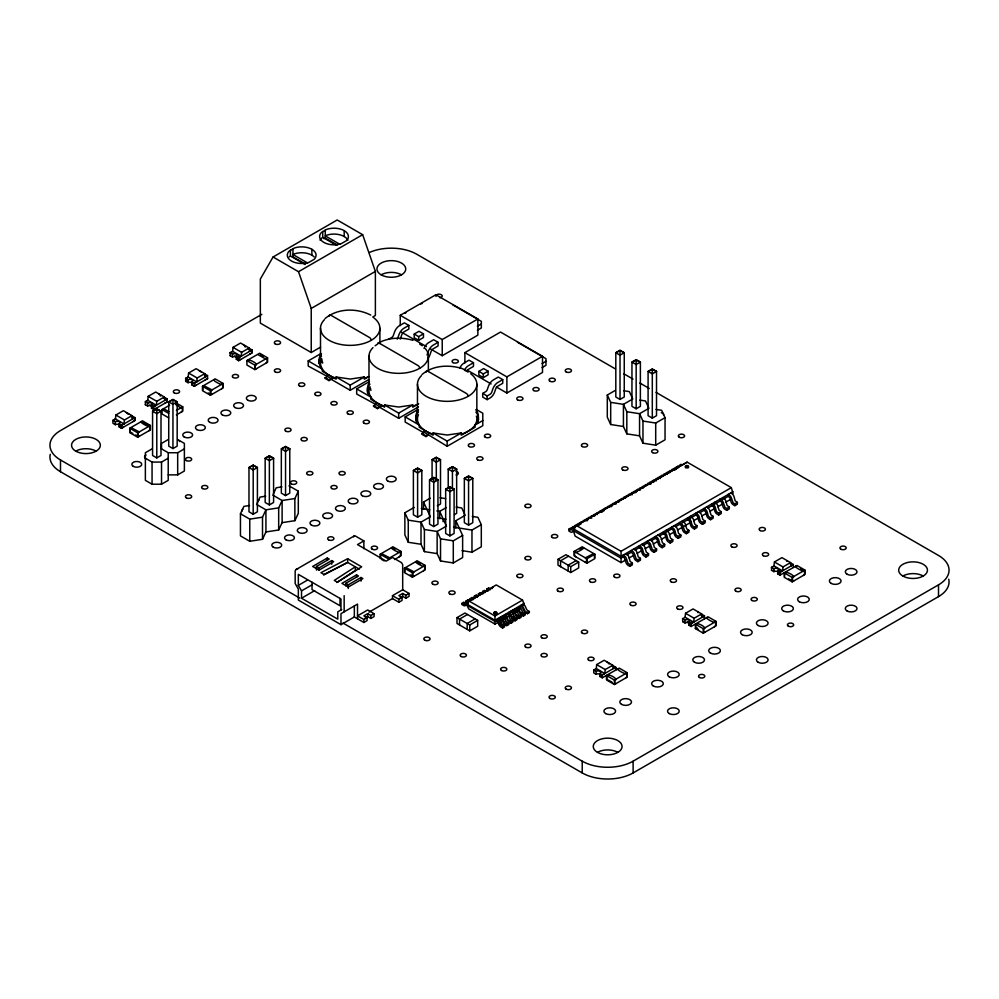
<?xml version="1.0" encoding="UTF-8"?>
<svg xmlns="http://www.w3.org/2000/svg" width="999" height="999" viewBox="0 0 999 999"><rect width="100%" height="100%" fill="white"/><g stroke="black" fill="none" stroke-linecap="round" stroke-linejoin="round"><path stroke-width="1.5" d="M156.793 408.766L156.793 457.904L161.001 455.469L161.001 411.201L156.793 408.766L152.572 411.201L152.572 455.469L156.793 457.904M172.952 399.438L172.952 448.576L177.173 446.141L177.173 401.873L172.952 399.438L168.731 401.873L168.731 446.141L172.952 448.576M119.58 425.025A2.697 1.561 0 0 0 115.335 424.7L112.949 423.326L112.949 420.379L115.422 418.956L115.872 415.022L123.389 410.676L131.98 415.634L132.293 418.981L134.778 417.557L134.778 420.492L132.617 421.74M131.98 415.634L124.45 419.98L124.013 423.913L115.422 418.956M147.752 400.287L148.189 396.366L155.719 392.02L164.311 396.978L164.748 400.399L167.095 398.888L167.22 401.91L153.858 409.615L151.473 408.241L151.473 405.307A2.697 1.561 0 0 0 151.473 403.097A2.697 1.561 0 0 0 147.652 403.097L145.267 401.723L147.752 400.287L156.344 405.257L156.781 401.323L164.311 396.978M185.677 378.396L188.149 376.973L188.586 373.039L196.116 368.693L204.708 373.651L205.02 376.998L207.492 375.574L207.617 378.584L194.268 386.288L191.87 384.915L191.87 381.98A2.697 1.561 0 0 0 191.87 379.77A2.697 1.561 0 0 0 188.062 379.77L185.677 378.396L185.677 381.331L188.062 382.717A2.697 1.561 0 0 1 192.308 383.042M204.708 373.651L197.178 377.997L196.741 381.93L188.149 376.973M230.245 355.756L230.12 352.734L232.592 351.311L233.029 347.377L240.559 343.032L249.151 347.989L249.463 351.336L251.935 349.912L251.935 352.847L249.787 354.096M249.151 347.989L241.621 352.335L241.184 356.268L232.592 351.311M615.684 667.207L602.322 674.924L602.322 677.859L599.937 676.485A2.697 1.561 0 0 0 599.937 674.288A2.697 1.561 0 0 0 596.116 674.288L593.731 672.901L593.731 669.967L596.328 668.606L596.64 664.61L604.17 660.264L612.762 665.222L613.074 668.568L615.546 667.132L615.684 670.154L615.684 667.207L613.286 665.834A2.697 1.561 0 0 1 612.087 666.233M612.762 665.222L605.232 669.567L604.795 673.501L596.203 668.531M701.648 613.91L693.056 608.94L685.526 613.299L685.089 617.22L693.681 622.177L694.118 618.256L701.648 613.91L701.96 617.257L704.432 615.821L704.432 618.756M790.534 562.587L781.942 557.629L774.412 561.975L773.975 565.909L782.567 570.866L783.004 566.933L790.534 562.587L790.846 565.933L793.318 564.51L793.318 567.444M318.756 363.112L319.83 358.416L321.478 356.131M368.306 384.203L367.245 388.898L368.306 393.606L370.779 397.04L370.779 399.238L384.59 407.217L384.59 404.995L398.676 407.03L412.774 404.995L412.774 407.217L418.519 403.896M415.721 419.093L416.795 414.398L418.431 412.112M477.797 422.627L478.596 419.093L477.522 414.398L475.886 412.112M579.345 525.212L580.332 522.577A3.447 1.986 60 0 1 582.292 522.102L582.504 522.202M587.424 520.554L588.411 517.907A3.447 1.986 60 0 1 590.372 517.432L591.695 518.181M603.596 511.226L604.57 508.578A3.447 1.986 60 0 1 606.53 508.104L606.743 508.216M611.675 506.555L612.662 503.908A3.447 1.986 60 0 1 614.61 503.434L615.933 504.195M635.913 492.557L636.9 489.922A3.447 1.986 60 0 1 638.848 489.448L640.172 490.197M660.152 478.558L661.138 475.924A3.447 1.986 60 0 1 663.099 475.449L663.299 475.561M676.311 469.23L677.297 466.595A3.447 1.986 60 0 1 679.258 466.121L679.457 466.221M427.035 354.995L428.446 350.986A8.079 4.67 -60 0 1 432.779 345.404L438.099 342.307L438.099 345.979L433.304 348.751A3.571 2.06 -60 0 0 431.044 351.673L429.97 354.77A7.218 4.171 -60 0 1 428.084 358.229M733.029 493.518L731.318 487.637L687.162 462.15L574.2 526.76L573.339 530.619L575.149 536.126L621.053 562.624L626.423 559.527M574.725 525.949L574.8 525.774A3.447 1.986 60 0 1 576.76 525.299L578.071 526.048M590.884 516.62L590.958 516.433A3.447 1.986 60 0 1 592.919 515.971M596.415 513.424L596.49 513.249A3.447 1.986 60 0 1 598.451 512.774L598.663 512.874M598.963 511.95L599.038 511.775A3.447 1.986 60 0 1 600.998 511.301L602.322 512.05M607.042 507.292L607.117 507.105A3.447 1.986 60 0 1 609.078 506.63L609.29 506.743M615.122 502.622L615.197 502.447A3.447 1.986 60 0 1 617.157 501.973L617.37 502.072M620.654 499.425L620.741 499.25A3.447 1.986 60 0 1 622.689 498.776L622.901 498.888M623.201 497.952L623.276 497.777A3.447 1.986 60 0 1 625.237 497.302L625.449 497.415M628.733 494.755L628.821 494.58A3.447 1.986 60 0 1 630.769 494.105L632.092 494.855M631.281 493.294L631.356 493.119A3.447 1.986 60 0 1 633.316 492.644L633.528 492.744M639.36 488.623L639.447 488.449A3.447 1.986 60 0 1 641.395 487.974L641.608 488.086M644.892 485.427L644.979 485.252A3.447 1.986 60 0 1 646.927 484.777L647.14 484.89M647.439 483.966L647.527 483.778A3.447 1.986 60 0 1 649.475 483.304L650.799 484.065M652.984 480.769L653.059 480.581A3.447 1.986 60 0 1 655.019 480.119L656.331 480.869M655.519 479.295L655.606 479.12A3.447 1.986 60 0 1 657.554 478.646L657.767 478.758M663.598 474.625L663.686 474.45A3.447 1.986 60 0 1 665.634 473.976L665.846 474.088M669.143 471.441L669.218 471.253A3.447 1.986 60 0 1 671.178 470.779L671.378 470.891M671.678 469.967L671.765 469.792A3.447 1.986 60 0 1 673.713 469.318L675.037 470.067M679.77 465.297L679.844 465.122A3.447 1.986 60 0 1 681.805 464.647L682.005 464.76M256.618 504.433L265.934 509.827L265.934 531.955L262.512 539.31L249.762 541.271L240.447 535.889L240.447 513.748L243.868 506.393L249.538 505.519M257.193 503.209L260.052 497.077L265.722 496.203M262.512 539.31L262.512 517.182L265.934 509.827L278.684 507.867L282.118 500.511L294.867 498.551L298.301 491.196L288.986 485.801M273.376 493.893L276.236 487.762L281.905 486.888M265.934 531.955L278.684 529.994L282.118 522.639L282.118 500.511L272.802 495.117M282.118 522.639L294.867 520.679L298.301 513.324L298.301 491.196M466.983 604.145L468.706 600.836L496.253 584.927L522.527 600.099L524.25 604.507L494.98 621.403L466.983 605.244L466.983 604.145L494.98 620.304L524.25 603.408M372.702 317.033L375.374 315.497L375.374 271.416L362.649 234.678L337.2 219.98L273.064 257.005L260.339 279.046L260.339 323.127L311.238 352.522L320.592 347.115M321.478 353.921C317.607 358.179 318.344 365.085 322.29 369.043L322.29 371.253L336.101 379.22L336.101 376.998L350.199 379.046L364.285 376.998L364.285 379.22L368.893 376.573A29.695 17.145 0 0 1 365.047 377.959M369.955 384.116L368.306 386.413L367.245 391.108L367.769 393.456M418.431 409.902C414.573 414.16 415.297 421.066 419.255 425.025L419.255 427.235L433.067 435.202L433.067 432.979L447.165 435.027L461.251 432.979L461.251 435.202L475.062 427.235L475.062 425.025C479.021 421.066 479.745 414.16 475.886 409.902M473.151 599.45L474.125 598.326M475.062 598.351L476.036 597.227L474.3 596.241L474.3 597.34M477.285 597.065L478.346 595.841A3.034 1.748 60 0 1 479.021 595.579M487.462 591.183L488.436 590.059M469.992 600.711L470.079 600.624A3.034 1.748 60 0 1 471.066 600.387M471.89 599.612L471.99 599.512A3.034 1.748 60 0 1 472.977 599.288M480.169 594.83L480.257 594.742A3.034 1.748 60 0 1 481.081 594.48M482.392 593.543L482.492 593.456A3.034 1.748 60 0 1 483.004 593.206M484.303 592.444L484.39 592.357A3.034 1.748 60 0 1 485.064 592.095M490.671 588.773L490.759 588.686A3.034 1.748 60 0 1 492.082 588.548M492.569 587.674L492.669 587.574A3.034 1.748 60 0 1 493.044 587.375M289.223 256.893L290.409 256.006L290.409 250.125M322.727 231.468L322.727 237.35L321.541 238.237A14.398 8.317 0 0 0 320.105 240.235M325.05 318.544C337.55 308.117 356.568 307.842 370.729 315.072M422.015 374.525C432.692 365.309 448.389 364.523 461.438 368.331M354.22 535.951L295.904 569.642L295.167 570.891L295.167 583.528L298.339 589.048L298.339 600.062L340.971 624.675L354.333 616.957L363.873 622.477L367.058 620.629L367.058 617.694L363.873 615.859L367.694 613.661L370.879 615.496L374.063 613.661L374.063 616.595L370.879 618.431L367.694 616.595L365.147 618.069M336.763 582.492L355.294 570.491L355.294 566.82L334.29 580.407L337.475 582.242L361.65 566.82L347.652 558.741L320.929 572.702L324.113 574.537L347.652 562.412L359.315 569.143M273.064 257.005L298.514 271.703L362.649 234.678M261.838 314.335L60.489 430.581A35.989 20.779 0 0 0 60.489 459.965L60.489 471.715L582.217 772.926A35.989 20.779 0 0 0 633.116 772.926L938.511 596.615A35.989 20.779 0 0 0 948.738 579.208M113.074 420.454L115.559 419.031M147.877 400.362L145.404 401.798L145.404 404.732M188.274 377.035L185.802 378.471L185.802 381.406M230.245 352.809L232.717 351.386M311.238 352.522L311.238 308.441L375.374 271.416M123.888 423.838L121.416 425.274L121.416 428.209L123.564 426.96M156.206 405.182L153.734 406.605L153.858 409.615M196.616 381.855L194.131 383.279L194.268 386.288M241.059 356.193L238.574 357.63L238.574 360.564L240.722 359.315M119.156 423.963L121.541 425.337L134.902 417.632L134.902 420.567L121.541 428.284L119.156 426.898L119.156 423.963A2.697 1.561 0 0 0 119.156 421.765A2.697 1.561 0 0 0 115.335 421.765L112.949 420.379M236.313 356.318L238.699 357.692L252.06 349.987L252.06 352.922L238.699 360.639L236.313 359.253L236.313 356.318A2.697 1.561 0 0 0 236.313 354.121A2.697 1.561 0 0 0 232.505 354.121L230.12 352.734M153.734 409.553L155.881 408.304M164.947 403.072L167.22 401.91M194.131 386.226L196.291 384.977M205.344 379.745L207.617 378.584M129.745 428.234L142.495 420.866L150.424 425.462L150.424 429.882L137.687 437.25L129.745 432.667L129.745 428.234L137.687 432.817L150.424 425.462M168.681 417.819L162.063 413.998L162.063 409.578L169.63 405.207M202.46 386.251L215.21 378.883L223.152 383.466L223.152 387.899L210.402 395.267L202.46 390.671L202.46 386.251L210.402 390.834L223.152 383.466M246.903 360.589L259.653 353.221L267.595 357.817L267.595 362.237L254.845 369.605L246.903 365.022L246.903 360.589L254.845 365.172L267.595 357.817M162.462 409.84L163.661 408.653L168.943 411.713M214.81 379.608C210.052 379.096 221.953 385.989 222.752 384.19L222.752 387.637L221.566 388.823M247.302 360.851C248.189 357.904 259.84 364.523 255.245 365.434L255.245 368.881L256.443 368.681M176.373 410.477L182.755 406.793L182.755 411.226L176.373 414.91M150.037 426.173C149.238 427.972 137.338 421.079 142.095 421.59L150.037 426.173L150.037 429.62L148.839 430.806M135.427 435.002L139.273 436.326M208.154 393.007L212 394.343M152.06 448.876L145.367 452.734L145.367 480.344L152.06 484.203L161.526 484.203L168.219 480.344L168.219 452.734L161.526 448.876M168.219 439.548L161.526 443.406L161.526 449.313M368.668 379.632L350.199 390.297L331.843 379.707L331.843 378.896L308.204 366.059L308.204 360.914L321.016 353.521M400.249 325.587L400.249 315.309L435.876 294.742L477.872 318.981L477.872 335.14L442.232 355.719L430.432 348.901M145.367 458.204L152.06 462.075L161.526 462.075L168.219 458.204M168.219 452.734L177.685 452.734L184.378 448.876M400.212 339.073A7.218 4.171 -60 0 0 400.699 337.862L401.773 334.777A3.571 2.06 -60 0 1 404.033 331.855L408.841 329.083L408.841 325.412L403.509 328.509A8.079 4.67 -60 0 0 399.188 334.091L397.764 338.099A2.71 1.561 -60 0 1 397.152 339.173M388.798 339.185L391.858 337.4A2.71 1.561 -60 0 0 393.319 335.527L394.73 331.518A8.079 4.67 -60 0 1 399.051 325.936L404.383 322.839L408.841 325.412M332.792 378.421L328.983 380.619L324.975 378.309L327.51 376.099M324.975 377.572L328.983 379.882L331.518 378.421M414.21 334.053L419.018 331.281L423.464 333.853L423.464 337.537L418.668 340.297L414.21 337.737L414.21 334.053L418.668 336.626L423.464 333.853M168.219 474.875L177.685 474.875L184.378 471.004L184.378 443.406L177.685 439.548M336.101 376.998L350.199 385.139L364.285 376.998M418.469 406.868L398.676 418.294L380.319 407.692L380.319 406.88L356.68 394.043L356.68 388.898L369.493 381.506M400.249 315.309L442.232 339.548L477.872 318.981M477.372 326.248L481.331 323.963M477.372 330.282L481.331 327.997L481.331 321.353L452.772 304.857M253.197 465.084L248.976 467.52L248.976 511.788L253.197 514.223L257.405 511.788L257.405 467.52L253.197 465.084L253.197 514.223M269.368 455.769L265.16 458.204L265.16 502.472L269.368 504.907L273.589 502.472L273.589 458.204L269.368 455.769L269.368 504.907M285.552 446.453L281.331 448.888L281.331 493.156L285.552 495.591L289.772 493.156L289.772 448.888L285.552 446.453L285.552 495.591M381.281 406.406L377.46 408.616L373.451 406.293L375.999 404.096M464.885 362.912L464.885 352.622L500.524 332.055L542.507 356.306L542.507 372.465L506.88 393.032L496.378 386.975M373.451 405.557L377.46 407.879L380.007 406.406M466.808 371.203A3.571 2.06 -60 0 1 468.681 369.18L473.476 366.408L473.476 362.724L468.156 365.834A8.079 4.67 -60 0 0 464.46 370.08M384.59 404.995L398.676 413.124L412.774 404.995M478.858 371.378L483.653 368.606L488.111 371.178L488.111 374.85L483.316 377.622L478.858 375.05L478.858 371.378L483.316 373.951L488.111 371.178M476.348 409.503L482.792 413.224L482.792 425.711L447.165 446.278L423.526 431.83L423.526 432.629L405.169 422.04L405.169 416.895L417.982 409.503M464.885 352.622L506.88 376.873L542.507 356.306M502.747 379.632L497.415 382.729A8.079 4.67 -60 0 0 493.094 388.311L491.683 392.32A2.71 1.561 -60 0 1 490.222 394.193L487.162 395.979L482.704 393.406L482.704 397.078L487.162 399.65L490.047 397.977A7.218 4.171 -60 0 0 494.617 392.083L495.679 388.986A3.571 2.06 -60 0 1 497.939 386.076L502.747 383.304L502.747 379.632L498.289 377.06L492.969 380.157A8.079 4.67 -60 0 0 488.636 385.739L487.225 389.747A2.71 1.561 -60 0 1 485.776 391.62L482.704 393.406M542.02 363.561L545.978 361.276M428.484 435.127L425.936 436.6L421.928 434.29L424.475 432.08M542.02 367.607L545.978 365.322L545.978 358.666L517.407 342.182M421.928 433.554L425.936 435.864L428.484 434.403M433.067 432.979L447.165 441.121L461.251 432.979M475.062 425.025L482.792 420.567M620.029 350.299L615.809 352.734L615.809 397.003L620.029 399.438L624.25 397.003L624.25 352.734L620.029 350.299L620.029 399.438M417.607 468.069L413.386 470.504L413.386 514.772L417.607 517.207L421.828 514.772L421.828 470.504L417.607 468.069L417.607 517.207M437.35 505.831L440.509 504.008L440.509 459.74L436.301 457.305L432.08 459.74L432.08 479.582M636.163 359.64L631.955 362.075L631.955 406.343L636.163 408.778L640.384 406.343L640.384 362.075L636.163 359.64L636.163 408.778M433.741 477.41L429.533 479.845L429.533 524.113L433.741 526.548L437.962 524.113L437.962 479.845L433.741 477.41L433.741 526.548M454.545 514.572L456.655 513.349L456.655 469.08L452.435 466.645L448.214 469.08L448.214 487.4M652.31 368.981L648.089 371.416L648.089 415.684L652.31 418.119L656.518 415.684L656.518 371.416L652.31 368.981L652.31 418.119M449.887 486.75L445.666 489.185L445.666 533.454L449.887 535.889L454.095 533.454L454.095 489.185L449.887 486.75L449.887 535.889M468.568 475.986L464.348 478.421L464.348 522.689L468.568 525.124L472.789 522.689L472.789 478.421L468.568 475.986L468.568 525.124M316.483 566.458L329.208 559.103L327.297 558.004L312.662 566.458L319.018 570.129L333.654 561.675L331.743 560.576L319.018 567.919L316.483 566.458L316.483 570.129M363.873 548.651L363.873 540.921L357.517 544.592L386.151 561.126L392.507 557.454L400.911 562.3A2.522 1.449 60 0 1 402.684 565.384L402.684 589.785L392.507 595.654L392.507 598.601L369.006 612.162M341.745 609.54L337.787 611.813L337.787 619.168L301.523 598.226L301.523 590.884L298.339 585.377L307.555 580.044M301.523 590.884L312.063 584.802M301.523 598.226L314.685 590.621M380.232 558.616L380.232 554.195L392.982 546.828L400.924 551.411L400.924 555.844L394.543 559.527M345.741 583.354L358.466 575.998L356.556 574.9L341.933 583.354L348.289 587.025L362.924 578.571L361.014 577.472L348.289 584.815L345.741 583.354L345.741 585.801M400.924 551.411L388.174 558.778L380.232 554.195M388.574 559.04L389.76 557.854L381.818 553.758M404.47 568.181L417.22 560.826L425.162 565.409L425.162 569.842L412.412 577.197L404.47 572.614L404.47 568.181L412.412 572.764L425.162 565.409M410.164 574.949L414.011 576.286M400.149 597.864L402.684 596.391L405.869 598.226L409.053 596.391L409.053 593.456L405.869 595.292L402.684 593.456L398.876 595.654L402.048 597.489L402.048 600.436L398.876 602.272L392.507 598.601M374.063 613.661L367.694 609.977L357.517 615.859L363.873 619.53L367.058 617.694M392.507 595.654L398.876 599.325L402.048 597.489M573.901 528.658L572.752 531.393A3.434 1.986 60 0 1 570.466 531.943L568.856 531.006L568.856 529.17L571.391 527.697L572.976 528.608M587.562 518.369L585.014 519.842L586.875 520.866M603.721 509.04L601.173 510.514L601.173 512.35M611.8 504.37L609.253 505.844L610.826 506.755M619.88 499.712L617.332 501.173L618.905 502.085M627.959 495.042L625.411 496.515L625.411 498.351M636.038 490.384L633.491 491.845L635.064 492.757M644.118 485.714L641.57 487.187L643.144 488.086M649.65 484.353L649.65 482.517L652.197 481.043L653.895 482.017M657.729 477.847L660.277 476.386M568.856 529.17L571.078 530.144L572.252 527.235A3.447 1.986 60 0 1 574.213 526.76L687.162 462.15M575.399 527.584L573.339 528.783L621.053 556.331L733.029 491.683M468.256 604.507L467.619 604.145A1.686 0.974 60 0 0 466.633 604.183L465.671 605.307A3.896 2.248 60 0 1 463.811 605.606L461.9 604.507L461.9 603.408L463.811 602.31L465.684 603.371A2.547 1.474 60 0 0 466.708 603.209L467.857 601.91A3.034 1.748 60 0 1 469.006 601.71M466.034 602.122L466.034 601.023L467.944 599.912L469.755 600.961M470.167 599.737L470.167 598.626L472.077 597.527L473.963 598.601M474.3 596.241L476.211 595.142L478.034 596.191M478.446 594.954L478.446 593.856L480.344 592.757L482.23 593.818A2.547 1.474 60 0 0 482.992 593.818M482.579 592.569L482.579 591.47L484.49 590.372L486.301 591.42M486.713 590.184L486.713 589.085L488.623 587.974L490.434 589.023M457.005 617.619L464.947 613.036L477.672 620.379L477.672 626.248L469.73 630.844L457.005 623.501L457.005 617.619L469.73 624.974L477.672 620.379M558.004 559.303L565.958 554.72L578.683 562.062L578.683 567.944L570.729 572.527L558.004 565.184L558.004 559.303L570.729 566.658L578.683 562.062M574.163 551.411L582.092 546.828L594.842 554.195L594.842 558.616L586.913 563.211L574.163 555.844L574.163 551.411L586.913 558.778L594.842 554.195M579.845 549.075L582.492 547.552C587.25 547.04 575.349 553.933 574.55 552.135L574.55 555.581L575.749 556.768M467.495 614.497L459.54 619.093L459.54 624.974M568.506 556.181L560.551 560.776L560.551 566.658M475.137 618.905L467.182 623.501L467.182 629.382M576.136 560.589L568.181 565.184L568.181 571.066M468.706 600.836L494.98 616.008L522.527 600.099M466.983 605.244L468.706 608.915L494.98 624.088L518.593 610.451M576.91 525.811L621.053 551.298L731.318 487.637M625.661 553.671L626.985 554.445A3.447 1.986 60 0 1 628.945 557.18L630.119 561.438L632.342 563.036L632.342 564.872L629.795 566.346L628.184 565.409A3.434 1.986 60 0 1 625.898 562.225L624.188 557.592L623.114 556.967L621.053 558.166L573.339 530.619M626.773 554.87L631.206 552.31L632.891 553.596L633.978 557.554A3.434 1.986 60 0 0 636.263 560.739L637.886 561.675L640.421 560.202L640.421 558.366L638.199 556.768L637.025 552.509A3.447 1.986 60 0 0 635.064 549.775L633.741 549M635.102 550.062L640.496 546.94M643.206 545.379L647.252 543.044L649.05 544.268L650.137 548.226A3.434 1.986 60 0 0 652.422 551.411L654.045 552.347L656.58 550.874L656.58 549.038L654.357 547.44L653.184 543.181A3.447 1.986 60 0 0 651.223 540.447L649.899 539.672M651.311 540.696L656.718 537.574M659.415 536.013L671.578 528.995M675.624 526.66L679.682 524.325L681.368 525.611L682.454 529.57A3.434 1.986 60 0 0 684.752 532.754L686.363 533.691L688.91 532.217L688.91 530.382L686.675 528.783L685.501 524.512A3.447 1.986 60 0 0 683.553 521.79L682.23 521.016M682.379 522.764L697.24 514.173M699.949 512.624L705.344 509.502M708.054 507.942L720.204 500.924M723.863 498.813L728.296 496.253M502.622 626.91L504.532 625.811L504.532 626.91L502.622 628.021L500.711 626.91A3.896 2.248 60 0 1 498.851 624.462L497.877 622.215A1.686 0.974 60 0 0 496.89 621.041L496.253 619.567L497.065 620.042A3.034 1.748 60 0 1 498.576 621.84L499.712 624.462A2.547 1.474 60 0 0 500.736 625.811L502.622 626.91L502.622 628.021M506.755 624.525L508.666 623.426L508.666 624.525L506.755 625.624L504.845 624.525A3.896 2.248 60 0 1 502.984 622.077L502.01 619.83A1.686 0.974 60 0 0 501.023 618.656L500.387 617.182L501.198 617.657A3.034 1.748 60 0 1 502.709 619.455L503.858 622.077A2.547 1.474 60 0 0 504.87 623.426L506.755 624.525L506.755 625.624M510.889 622.14L512.799 621.041L512.799 622.14L510.889 623.239L508.978 622.14A3.896 2.248 60 0 1 507.117 619.692L506.156 617.444A1.686 0.974 60 0 0 505.157 616.258L504.532 614.797L505.344 615.272A3.034 1.748 60 0 1 506.843 617.07L507.992 619.692A2.547 1.474 60 0 0 509.015 621.041L510.889 622.14L510.889 623.239M515.022 619.755L516.933 618.656L516.933 619.755L515.022 620.854L513.111 619.755A3.896 2.248 60 0 1 511.251 617.295L510.289 615.059A1.686 0.974 60 0 0 509.303 613.873L508.666 612.399L509.478 612.887A3.034 1.748 60 0 1 510.976 614.685L512.125 617.307A2.547 1.474 60 0 0 513.149 618.656L515.022 619.755L515.022 620.854M519.155 617.37L521.066 616.258L521.066 617.37L519.155 618.468L517.257 617.37A3.896 2.248 60 0 1 515.397 614.909L514.423 612.674A1.686 0.974 60 0 0 513.436 611.488L512.799 610.014L513.611 610.489A3.034 1.748 60 0 1 515.109 612.3L516.258 614.922A2.547 1.474 60 0 0 517.282 616.271L519.155 617.37L519.155 618.468M523.301 614.972L525.199 613.873L525.199 614.972L523.301 616.083L521.391 614.972A3.896 2.248 60 0 1 519.53 612.524L518.556 610.277A1.686 0.974 60 0 0 517.569 609.103L516.933 607.629L517.744 608.104A3.034 1.748 60 0 1 519.255 609.902L520.392 612.524A2.547 1.474 60 0 0 521.416 613.873L523.301 614.972L523.301 616.083M527.435 612.587L529.345 611.488L529.345 612.587L527.435 613.686L525.524 612.587A3.896 2.248 60 0 1 523.663 610.139L522.689 607.892A1.686 0.974 60 0 0 521.703 606.718L521.066 605.244L521.878 605.719A3.034 1.748 60 0 1 523.389 607.517L524.525 610.139A2.547 1.474 60 0 0 525.549 611.488L527.435 612.587L527.435 613.686M629.108 557.979L634.49 554.87M637.175 553.321L641.208 550.998M645.229 548.663L649.263 546.341M653.296 544.018L657.33 541.683M661.35 539.36L665.384 537.037M669.417 534.702L674.787 531.605M677.472 530.057L690.908 522.302M693.593 520.741L698.975 517.644M701.66 516.096L707.03 512.986M709.727 511.438L715.097 508.329M717.781 506.78L723.151 503.683M725.848 502.135L731.218 499.025M623.114 556.967L623.114 555.132L624.437 555.906A3.447 1.986 60 0 1 626.398 558.641L628.096 563.511L629.795 564.51L632.342 563.036M631.206 552.31L631.206 550.474L632.517 551.248A3.447 1.986 60 0 1 634.477 553.983L636.176 558.853L637.886 559.84L640.421 558.366M645.966 555.169L648.501 553.708L648.501 555.544L645.966 557.005L644.343 556.081A3.434 1.986 60 0 1 642.057 552.884L640.971 548.926L639.285 547.639L639.285 545.804L640.596 546.578A3.447 1.986 60 0 1 642.557 549.313L643.731 553.583L645.966 555.169L645.966 557.005M647.364 542.981L647.364 541.146L648.676 541.92A3.447 1.986 60 0 1 650.636 544.642L652.26 549.45L654.045 550.511L656.58 549.038M662.125 545.841L664.672 544.38L664.672 546.216L662.125 547.677L660.501 546.753A3.434 1.986 60 0 1 658.216 543.556L657.13 539.597L655.444 538.311L655.444 536.475L656.768 537.25A3.447 1.986 60 0 1 658.716 539.984L659.889 544.243L662.125 545.841L662.125 547.677M670.204 541.183L672.752 539.71L672.752 541.545L670.204 543.019L668.581 542.082A3.434 1.986 60 0 1 666.296 538.898L665.209 534.94L663.523 533.653L663.523 531.805L664.847 532.592A3.447 1.986 60 0 1 666.795 535.314L667.969 539.585L670.204 541.183L670.204 543.019M678.284 536.513L680.831 535.039L680.831 536.875L678.284 538.349L676.66 537.412A3.434 1.986 60 0 1 674.375 534.228L673.289 530.269L671.603 528.983L671.603 527.147L672.926 527.922A3.447 1.986 60 0 1 674.874 530.656L676.048 534.915L678.284 536.513L678.284 538.349M679.682 524.313L679.682 522.477L681.006 523.251A3.447 1.986 60 0 1 682.954 525.986L684.665 530.856L686.363 531.843L688.91 530.382M694.442 527.185L696.99 525.711L696.99 527.547L694.442 529.02L692.831 528.084A3.434 1.986 60 0 1 690.534 524.9L689.447 520.941L687.762 519.655L687.762 517.819L689.085 518.593A3.447 1.986 60 0 1 691.033 521.328L692.22 525.586L694.442 527.185L694.442 529.02M702.522 522.514L705.069 521.053L705.069 522.889L702.522 524.35L700.911 523.426A3.434 1.986 60 0 1 698.613 520.229L697.527 516.271L695.841 514.985L695.841 513.149L697.165 513.923A3.447 1.986 60 0 1 699.113 516.658L700.299 520.916L702.522 522.514L702.522 524.35M710.601 517.857L713.149 516.383L713.149 518.219L710.601 519.692L708.99 518.756A3.434 1.986 60 0 1 706.693 515.571L705.606 511.613L703.92 510.327L703.92 508.491L705.244 509.265A3.447 1.986 60 0 1 707.205 511.988L708.378 516.258L710.601 517.857L710.601 519.692M718.681 513.186L721.228 511.713L721.228 513.561L718.681 515.022L717.07 514.085A3.434 1.986 60 0 1 714.772 510.901L713.698 506.943L712 505.656L712 503.821L713.323 504.595A3.447 1.986 60 0 1 715.284 507.33L716.458 511.588L718.681 513.186L718.681 515.022M720.079 499.15L721.403 499.925A3.447 1.986 60 0 1 723.363 502.659L725.062 507.529L726.76 508.528L729.307 507.055L729.307 508.891L726.76 510.364L725.149 509.428A3.434 1.986 60 0 1 722.851 506.243L721.778 502.285L720.079 500.986L720.204 499.088M728.159 494.493L729.482 495.267A3.447 1.986 60 0 1 731.443 498.002L733.141 502.872L734.839 503.858L737.387 502.385L737.387 504.22L734.839 505.694L733.229 504.757A3.434 1.986 60 0 1 730.943 501.573L729.857 497.614L728.159 496.328L728.296 494.418M682.742 621.665L682.617 618.656L685.214 617.295M771.628 570.342L771.49 567.332L774.1 565.983M604.67 673.426L602.185 674.849L602.185 677.797L619.23 668.119L627.172 672.702L627.172 677.135L614.422 684.502L606.48 679.919L606.48 675.486L614.422 680.069L627.172 672.702M693.556 622.102L691.071 623.538L691.071 626.473L708.116 616.808L716.046 621.39L716.046 625.824L703.296 633.179L695.366 628.596L695.366 624.163L703.296 628.746L716.046 621.39M782.429 570.791L779.957 572.215L779.957 575.162L796.99 565.496L804.932 570.079L804.932 574.5L792.182 581.868L784.24 577.285L784.24 572.852L792.182 577.434L804.932 570.079M682.617 618.656L685.002 620.029A2.697 1.561 0 0 1 688.811 620.029A2.697 1.561 0 0 1 688.811 622.227L691.196 623.613L704.557 615.896L702.172 614.522A2.697 1.561 0 0 1 700.961 614.922M771.49 567.332L773.875 568.706A2.697 1.561 0 0 1 777.697 568.706A2.697 1.561 0 0 1 777.697 570.916L780.082 572.29L793.443 564.585L791.058 563.199A2.697 1.561 0 0 1 789.847 563.611M618.831 668.843C614.073 668.331 625.973 675.224 626.773 673.426L626.773 676.872L625.574 678.059M707.717 617.532C702.959 617.02 714.859 623.913 715.659 622.115L715.659 625.561L714.46 626.735M796.59 566.208C791.845 565.696 803.745 572.589 804.532 570.791L804.532 574.238L803.346 575.424M695.366 628.596L696.952 627.672M342.982 623.051L582.217 761.176A35.989 20.779 0 0 0 633.116 761.176L938.511 584.852A35.989 20.779 0 0 0 938.511 555.469L656.018 392.382M655.981 409.428L661.65 410.302L665.047 417.657L665.047 439.797L655.706 445.179L642.969 443.194L639.56 435.839L626.823 433.853L623.426 426.498L610.689 424.513L607.292 417.157L607.292 395.017L615.297 390.409M456.118 507.092L461.775 507.967L465.172 515.334L455.831 520.716L462.624 535.439L462.624 557.567L453.284 562.949L440.534 560.963L437.137 553.608L424.4 551.623L421.004 544.268L408.266 542.282L404.87 534.927L404.87 512.787L414.21 507.417M423.551 509.403L423.551 502.035L430.232 498.189M446.366 507.529L439.697 511.376L436.863 510.926M446.478 526.098L437.137 531.468L424.4 529.495L421.004 522.127L408.266 520.154L404.87 512.787M607.292 395.017L610.689 402.372L623.426 404.358L626.823 411.725L639.56 413.698L642.969 421.066L655.706 423.039L665.047 417.657M437.137 553.608L437.137 531.468L440.534 538.836L453.284 540.821L462.624 535.439M453.558 527.197L471.965 530.057L481.306 524.675L477.909 517.32L472.252 516.433M462.062 550.649L471.965 552.185L481.306 546.815L481.306 524.675M323.601 574.974L347.652 562.412L347.652 558.741M296.204 569.442L297.802 568.906M323.838 238.686L325.274 238.049L337.287 244.992M378.146 343.057C388.736 337.387 401.586 336.938 412.962 340.334M240.447 513.748L249.762 519.143L262.512 517.182M623.713 390.734L629.37 391.62L632.767 398.976L623.426 404.358L623.426 426.498M639.847 400.087L645.504 400.961L648.9 408.316L639.56 413.698L639.56 435.839M439.972 497.752L445.641 498.626M421.291 508.516L429.782 509.827M437.425 517.857L445.929 519.168M467.907 602.085L466.034 601.023M461.675 368.381L467.694 371.054M585.039 520.741L584.84 520.629A3.447 1.986 60 0 0 583.004 520.916M615.471 368.968L416.783 254.258A35.989 20.779 0 0 0 369.43 252.46M623.588 373.651L633.041 379.108M639.81 383.017L649.263 388.474M339.96 244.355L325.274 235.876L326.81 235.19A14.398 8.317 0 0 1 347.914 240.235M322.727 237.35L336.076 245.055M730.706 493.019L732.03 493.793A3.447 1.986 60 0 1 733.99 496.528L735.164 500.786L737.387 502.385M678.009 467.957L676.435 467.057L673.9 468.519L673.9 470.354M722.627 497.689L723.95 498.464A3.447 1.986 60 0 1 725.911 501.198L727.085 505.457L729.307 507.055M307.642 263.012L292.957 254.533L294.493 253.858A14.398 8.317 0 0 1 314.161 256.893M669.929 472.627L668.356 471.715L665.809 473.189L667.394 474.1M304.97 263.823L292.957 256.893L292.957 248.664M290.409 256.006L305.095 264.485M438.099 342.307L433.653 339.735L428.321 342.832A8.079 4.67 -60 0 0 424.001 348.414M473.476 362.724L469.018 360.164L463.698 363.261A8.079 4.67 -60 0 0 459.665 368.169M714.547 502.347L715.871 503.121A3.447 1.986 60 0 1 717.819 505.856L719.005 510.127L721.228 511.713M706.468 507.017L707.791 507.792A3.447 1.986 60 0 1 709.74 510.526L710.926 514.785L713.149 516.383M401.561 332.23L426.486 346.628M467.507 370.304L491.133 383.941M800.561 568.506L804.532 570.791M649.65 482.517L651.223 483.429M698.388 511.688L699.712 512.462A3.447 1.986 60 0 1 701.66 515.184L702.834 519.455L705.069 521.053M774.412 561.975L783.004 566.933M690.309 516.346L691.633 517.12A3.447 1.986 60 0 1 693.581 519.855L694.755 524.113L696.99 525.711M788.611 578.846L791.258 580.382M771.49 570.267L773.875 571.653A2.697 1.561 0 0 1 777.697 571.653M777.697 570.916L777.697 573.851L780.082 575.237L780.082 572.29M674.15 525.674L675.461 526.448A3.447 1.986 60 0 1 677.422 529.183L678.596 533.454L680.831 535.039M666.071 530.344L667.382 531.118A3.447 1.986 60 0 1 669.342 533.853L670.516 538.111L672.752 539.71M657.991 535.002L659.303 535.776A3.447 1.986 60 0 1 661.263 538.511L662.437 542.782L664.672 544.38M597.215 514.61L595.641 513.698L593.094 515.172L594.667 516.083M641.82 544.343L643.144 545.117A3.447 1.986 60 0 1 645.104 547.839L646.278 552.11L648.501 553.708M308.204 360.914L322.29 369.043M356.68 388.898L370.779 397.04M405.169 416.895L419.255 425.025M581.056 523.938L579.47 523.039L576.935 524.5L576.935 526.336M243.481 345.03L245.866 346.403A2.697 1.561 0 0 0 245.167 347.103M252.06 349.987L249.675 348.601A2.697 1.561 0 0 1 248.464 349.013M260.577 354.72L263.224 356.243M233.029 347.377L241.621 352.335M685.526 613.299L694.118 618.256M234.777 355.881L237.15 357.255M230.12 355.681L232.505 357.055A2.697 1.561 0 0 1 236.313 357.055A2.697 1.561 0 0 1 236.313 359.253M687.275 621.79L689.647 623.176M698.401 629.407L695.766 627.872L695.766 624.425C696.64 621.478 708.291 628.109 703.696 629.008L703.696 632.454L704.894 632.267M682.617 621.59L685.002 622.964A2.697 1.561 0 0 1 688.811 622.964A2.697 1.561 0 0 1 688.811 625.174L691.196 626.548L691.196 623.613M199.038 370.679L201.423 372.065M188.586 373.039L197.178 377.997M191.87 381.98L194.268 383.354L207.617 375.636L205.232 374.263A2.697 1.561 0 0 1 204.033 374.662M176.136 402.972L182.755 406.793M175.737 403.696L178.384 405.219M158.629 394.006L161.014 395.392A2.697 1.561 0 0 0 160.315 396.079M175.861 404.657L181.156 408.204L182.355 407.517L182.355 410.964L181.156 412.15M529.345 611.488L527.46 610.389A2.547 1.474 60 0 1 526.436 609.04L525.299 606.418A3.034 1.748 60 0 0 523.788 604.62L522.976 604.145L522.976 605.244M486.713 589.085L488.523 590.134M519.48 608.004L518.843 606.53L519.655 607.005A3.034 1.748 60 0 1 521.153 608.803L522.302 611.425A2.547 1.474 60 0 0 523.326 612.774L525.199 613.873M148.189 396.366L156.781 401.323M607.092 662.25L609.477 663.636A2.697 1.561 0 0 0 609.04 663.948M482.579 591.47L484.453 592.544A2.547 1.474 60 0 0 485.027 592.594M521.066 616.258L519.193 615.159A2.547 1.474 60 0 1 518.169 613.811L517.02 611.188A3.034 1.748 60 0 0 515.521 609.39L514.71 608.915L514.71 610.014M162.063 409.578L168.681 413.386M478.446 593.856L480.257 594.904M151.473 405.307L153.858 406.68L167.22 398.963L164.835 397.59A2.697 1.561 0 0 1 163.624 397.989M149.925 404.87L152.31 406.243M516.933 618.656L515.059 617.557A2.547 1.474 60 0 1 514.035 616.208L512.887 613.586A3.034 1.748 60 0 0 511.388 611.775L510.576 611.301L510.576 612.399M596.64 664.61L605.232 669.567M145.267 404.657L147.652 406.044A2.697 1.561 0 0 1 151.473 406.044A2.697 1.561 0 0 1 151.473 408.241M395.229 549.075L392.582 547.552C387.824 547.04 399.725 553.933 400.524 552.135L400.524 555.581L399.325 556.768M420.791 563.836L416.82 561.55C412.063 561.038 423.963 567.932 424.762 566.133L424.762 569.58L423.564 570.754M512.799 621.041L510.914 619.942A2.547 1.474 60 0 1 509.902 618.593L508.753 615.971A3.034 1.748 60 0 0 507.242 614.173L506.431 613.686L506.431 614.797M470.167 598.626L472.052 599.7A2.547 1.474 60 0 0 472.989 599.6M593.731 669.967L596.116 671.34A2.697 1.561 0 0 1 599.937 671.34A2.697 1.561 0 0 1 599.937 673.551L599.937 676.485M599.937 673.551L602.322 674.924M608.204 679.957L612.175 682.242M508.666 623.426L506.843 622.377A2.547 1.474 60 0 1 505.756 620.978L504.62 618.356A3.034 1.748 60 0 0 503.109 616.558L502.297 616.083L502.297 617.182M363.873 540.921L355.482 536.076A2.522 1.449 60 0 0 353.708 536.838M506.755 623.426L508.666 624.525M498.801 619.942L498.164 618.468L498.976 618.943A3.034 1.748 60 0 1 500.487 620.741L501.623 623.364A2.547 1.474 60 0 0 502.647 624.712L504.532 625.811M468.256 603.408L467.445 602.946A3.034 1.748 60 0 0 465.946 603.009L464.885 604.22A2.547 1.474 60 0 1 463.773 604.482L461.9 603.408M381.556 559.39L384.203 560.914M126.311 412.674L128.696 414.048A2.697 1.561 0 0 0 128.272 414.373M134.902 417.632L132.517 416.246A2.697 1.561 0 0 1 131.306 416.658M115.872 415.022L124.45 419.98M132.792 433.466L130.145 431.943L130.145 428.496M402.684 589.785L409.053 593.456M60.489 459.965L299.725 598.089M322.103 361.95L322.615 363.074L321.641 358.803M445.916 524.862L439.697 511.376L439.697 518.743M423.551 502.035L430.344 516.758L421.004 522.127L421.004 544.268M499.787 621.116L500.761 623.364M370.904 390.472L370.442 388.224M298.514 271.703L311.238 308.441M415.984 420.279L416.521 422.627M452.435 466.645L452.435 488.311M436.301 457.305L436.301 480.494M938.511 584.852L938.511 596.615M793.78 580.943L792.582 581.143L792.582 577.697C797.177 576.785 785.526 570.167 784.64 573.114L784.64 576.56M792.182 577.434L792.182 581.868M773.875 568.706L773.875 571.653M734.839 503.858L734.839 505.694M726.76 508.528L726.76 510.364M722.752 497.614L722.752 499.45M703.296 628.746L703.296 633.179M688.811 622.227L688.811 625.174M686.363 531.843L686.363 533.691M685.002 620.029L685.002 622.964M655.706 423.039L655.706 445.179M654.045 550.511L654.045 552.347M642.969 421.066L642.969 443.194M637.886 559.84L637.886 561.675M633.116 761.176L633.116 772.926M629.795 564.51L629.795 566.346M626.823 411.725L626.823 433.853M621.053 551.298L621.053 562.624M616.008 683.578L614.822 683.778L614.822 680.331C619.405 679.42 607.754 672.802 606.88 675.749L606.88 679.195M614.422 680.069L614.422 684.502M610.689 402.372L610.689 424.513M596.116 671.34L596.116 674.288M594.442 554.457L594.442 557.904M593.256 553.758L585.314 557.854L586.513 559.04L586.513 562.487L585.314 562.287M586.913 558.778L586.913 563.211M582.217 761.176L582.217 772.926M570.729 566.658L570.729 572.527M506.88 376.873L506.88 393.032M494.98 616.008L494.98 624.088M488.623 587.974L488.623 589.085M487.162 395.979L487.162 399.65M483.316 373.951L483.316 377.622M480.344 592.757L480.344 593.856M476.848 384.203L476.848 411.75M476.211 595.142L476.211 596.241M471.965 530.057L471.965 552.185M472.077 597.527L472.077 598.626M469.73 624.974L469.73 630.844M467.944 599.912L467.944 601.023M463.811 602.31L463.811 603.408M455.831 520.716L455.831 528.084M453.284 540.821L453.284 562.949M447.165 441.121L447.165 446.278M443.094 518.731L443.081 521.69M442.232 339.548L442.232 355.719M440.534 538.836L440.534 560.963M428.371 356.206L428.371 371.516M425.936 435.864L425.936 436.6M424.4 529.495L424.4 551.623M418.668 336.626L418.668 340.297M417.47 384.203L417.47 411.75M412.812 576.473L412.812 573.026L414.011 571.853L406.069 567.757M412.412 572.764L412.412 577.197M408.266 520.154L408.266 542.282M405.869 595.292L405.869 598.226M404.87 568.443L404.87 571.89M402.684 593.456L402.684 596.391M398.876 599.325L398.876 602.272M398.676 413.124L398.676 418.294M380.631 554.457L380.631 557.904M379.895 328.221L379.895 343.531M377.46 407.879L377.46 408.616M370.879 615.496L370.879 618.431M368.981 356.206L368.981 383.766M367.694 613.661L367.694 616.595M363.873 619.53L363.873 622.477M361.014 577.472L361.014 581.143M357.517 618.793L357.517 604.108L340.971 613.661L340.971 624.675M356.556 574.9L356.556 577.347M354.333 605.943L354.333 616.957M350.199 385.139L350.199 390.297M348.289 584.815L348.289 588.498M344.193 230.632A14.398 8.317 0 0 1 346.478 240.672L341.208 243.706A14.398 8.317 0 0 1 323.838 242.395A14.398 8.317 0 0 1 321.541 232.355L326.81 229.32A14.398 8.317 0 0 1 344.193 230.632L344.193 236.513M344.156 595.666L344.156 611.813M340.971 609.977L340.971 598.963L298.339 574.35L298.339 585.377M340.022 598.413L340.022 605.756L312.025 589.597L312.025 582.242M331.743 560.576L331.743 564.248M328.983 379.882L328.983 380.619M327.297 558.004L327.297 560.451M325.274 229.995L325.274 238.049M320.504 328.221L320.504 355.769M319.018 567.919L319.018 570.367M311.875 249.3A14.398 8.317 0 0 1 314.161 259.328L308.891 262.375A14.398 8.317 0 0 1 291.508 261.051A14.398 8.317 0 0 1 289.223 251.024L294.493 247.977A14.398 8.317 0 0 1 311.875 249.3L311.875 255.17M294.867 498.551L294.867 520.679M278.684 507.867L278.684 529.994M265.996 363.161L267.195 361.975L267.195 358.529L265.996 359.228L258.067 354.645M254.845 365.172L254.845 369.605M249.762 519.143L249.762 541.271M238.699 357.692L238.699 360.639M232.505 354.121L232.505 357.055M210.801 394.543L210.801 391.096L212 389.91L204.058 385.814M210.402 390.834L210.402 395.267M202.859 386.513L202.859 389.96M188.062 379.77L188.062 382.717M177.685 452.734L177.685 474.875M161.526 462.075L161.526 484.203M152.06 462.075L152.06 484.203M147.652 403.097L147.652 406.044M138.074 436.526L138.074 433.079L139.273 431.893L131.331 427.809M137.687 432.817L137.687 437.25M121.541 425.337L121.541 428.284M115.335 421.765L115.335 424.7M75.762 451.148A14.398 8.317 0 0 0 99.85 447.427A14.398 8.317 0 0 0 82.218 437.237A14.398 8.317 0 0 0 75.762 451.148A14.398 8.317 0 0 1 96.116 451.148M597.477 752.359A14.398 8.317 0 0 0 621.565 748.638A14.398 8.317 0 0 0 603.933 738.448A14.398 8.317 0 0 0 597.477 752.359A14.398 8.317 0 0 1 617.844 752.359M902.884 576.036A14.398 8.317 0 0 0 926.96 572.315A14.398 8.317 0 0 0 909.327 562.137A14.398 8.317 0 0 0 902.884 576.036A14.398 8.317 0 0 1 923.238 576.036M381.156 274.825A14.398 8.317 0 0 0 405.244 271.104A14.398 8.317 0 0 0 387.612 260.926A14.398 8.317 0 0 0 381.156 274.825A14.398 8.317 0 0 1 401.523 274.825M661.276 412.724A3.147 1.823 0 0 1 663.498 414.947M436.014 296.453A3.147 1.823 0 0 1 438.236 294.23A3.147 1.823 0 0 1 442.095 295.517A3.147 1.823 0 0 1 439.872 297.739M420.666 304.033A3.147 1.823 0 0 1 422.077 303.559M404.508 313.361A3.147 1.823 0 0 1 405.919 312.887M242.083 511.051A3.147 1.823 0 0 1 242.907 509.29M456.031 471.503A3.147 1.823 0 0 1 458.366 473.264A3.147 1.823 0 0 1 456.031 475.012M258.254 500.786A3.147 1.823 0 0 1 259.066 499.962M178.446 440.272A4.945 2.86 0 0 1 179.733 441.558M146.004 459.003A4.945 2.86 0 0 1 146.004 454.97M60.489 471.715A35.989 20.779 0 0 1 50.262 454.308M119.855 426.198A2.697 1.561 0 0 1 119.156 426.898M192.308 384.59A2.697 1.561 0 0 1 191.87 384.915M697.926 612.637A2.697 1.561 0 0 1 698.363 612.312M786.812 561.326A2.697 1.561 0 0 1 787.237 561.001M778.483 572.752A2.697 1.561 0 0 1 777.697 573.851M686.151 468.007A1.598 0.924 0 0 1 685.726 466.62A1.598 0.924 0 0 1 688.161 466.62A1.598 0.924 0 0 1 687.737 468.007M515.984 610.976A1.686 0.974 60 0 1 516.333 611.563M518.793 615.946A3.896 2.248 60 0 1 517.944 614.972M514.298 617.981A3.896 2.248 60 0 1 513.973 617.582M513.523 616.907A3.896 2.248 60 0 1 513.161 616.196M510.701 620.891A3.896 2.248 60 0 1 510.002 620.167M476.498 596.915A3.034 1.748 60 0 1 477.11 596.89M488.648 589.885A3.034 1.748 60 0 1 490.034 589.909M486.863 590.909A3.034 1.748 60 0 1 487.949 590.933M519.955 608.379A1.686 0.974 60 0 1 520.342 608.94M523.301 613.873A3.896 2.248 60 0 1 522.927 613.561M522.24 612.799A3.896 2.248 60 0 1 521.94 612.362M498.988 620.067A1.686 0.974 60 0 1 499.662 620.879M502.622 625.811A3.896 2.248 60 0 1 502.072 625.324M501.723 624.949A3.896 2.248 60 0 1 500.986 623.838M505.394 621.915A3.896 2.248 60 0 1 505.007 621.216M503.034 617.607A1.686 0.974 60 0 1 503.321 617.844M476.398 416.121A29.695 17.145 0 0 1 462 433.941M432.317 433.941A29.695 17.145 0 0 1 418.481 414.66M470.716 373.763A29.695 17.145 0 0 1 468.156 396.328A29.695 17.145 0 0 1 429.083 397.802A29.695 17.145 0 0 1 421.441 375.624M464.61 370.329A29.695 17.145 0 0 1 468.156 372.078M468.156 396.328A2.248 1.299 60 0 0 466.57 393.569L427.759 371.166A2.248 1.299 60 0 0 426.161 372.078M335.352 377.959A29.695 17.145 0 0 1 321.516 358.678M373.751 317.782A29.695 17.145 0 0 1 371.191 340.347A29.695 17.145 0 0 1 332.118 341.82A29.695 17.145 0 0 1 324.475 319.643M371.191 340.347A2.248 1.299 60 0 0 369.605 337.587L330.794 315.185A2.248 1.299 60 0 0 329.195 316.096M418.556 403.846A29.695 17.145 0 0 1 413.524 405.956M383.828 405.956A29.695 17.145 0 0 1 369.992 386.675M427.36 351.773A29.695 17.145 0 0 1 394.805 373.201A29.695 17.145 0 0 1 372.964 347.64M375.124 345.779A29.695 17.145 0 0 1 377.684 344.093A2.248 1.299 60 0 1 379.27 343.169L418.082 365.584A2.248 1.299 60 0 1 419.667 368.331M419.667 344.093A29.695 17.145 0 0 1 422.24 345.779M425.299 348.626A29.695 17.145 0 0 1 426.798 350.699M153.421 405.507L154.308 405.582L153.421 405.507M238.274 356.531L239.148 356.593L238.274 356.531M690.771 622.439L691.645 622.502L690.771 622.439M779.645 571.128L780.531 571.191L779.645 571.128M161.001 411.201L156.793 413.636L152.572 411.201L156.768 409.14L161.001 411.201M177.173 401.873L172.952 404.308L168.731 401.873L172.927 399.812L177.173 401.873M257.405 467.52L253.197 469.955L248.976 467.52L253.209 465.447L257.405 467.52M273.589 458.204L269.368 460.639L265.16 458.204L269.393 456.131L273.589 458.204M289.772 448.888L285.552 451.323L281.331 448.888L285.564 446.815L289.772 448.888M624.25 352.734L620.029 355.169L615.809 352.734L620.042 350.674L624.25 352.734M421.828 470.504L417.607 472.939L413.386 470.504L417.619 468.444L421.828 470.504M440.509 459.74L436.301 462.175L432.08 459.74L436.301 457.679L440.509 459.74M640.384 362.075L636.163 364.51L631.955 362.075L636.176 360.015L640.384 362.075M437.962 479.845L433.741 482.28L429.533 479.845L433.753 477.784L437.962 479.845M456.655 469.08L452.435 471.516L448.214 469.08L452.447 467.033L456.655 469.08M656.518 371.416L652.31 373.851L648.089 371.416L652.31 369.355L656.518 371.416M454.095 489.185L449.887 491.62L445.666 489.185L449.887 487.125L454.095 489.185M472.789 478.421L468.568 480.856L464.348 478.421L468.581 476.373L472.789 478.421M588.736 660.214A3.147 1.823 0 0 0 594.005 659.402A3.147 1.823 0 0 0 590.147 657.18A3.147 1.823 0 0 0 588.736 660.214M525.711 647.152A3.147 1.823 0 0 0 530.981 646.341A3.147 1.823 0 0 0 527.122 644.118A3.147 1.823 0 0 0 525.711 647.152M501.473 670.479A3.147 1.823 0 0 0 506.743 669.667A3.147 1.823 0 0 0 502.884 667.444A3.147 1.823 0 0 0 501.473 670.479M339.872 474.55A3.147 1.823 0 0 0 345.13 473.726A3.147 1.823 0 0 0 341.283 471.503A3.147 1.823 0 0 0 339.872 474.55M677.622 608.903A3.147 1.823 0 0 0 682.891 608.091A3.147 1.823 0 0 0 679.033 605.856A3.147 1.823 0 0 0 677.622 608.903M763.273 555.719A3.147 1.823 0 0 0 768.543 554.907A3.147 1.823 0 0 0 764.685 552.672A3.147 1.823 0 0 0 763.273 555.719M275.225 371.915A3.147 1.823 0 0 0 280.494 371.104A3.147 1.823 0 0 0 276.636 368.868A3.147 1.823 0 0 0 275.225 371.915M679.245 437.225A3.147 1.823 0 0 0 684.502 436.413A3.147 1.823 0 0 0 680.656 434.178A3.147 1.823 0 0 0 679.245 437.225M566.121 371.915A3.147 1.823 0 0 0 571.378 371.104A3.147 1.823 0 0 0 567.532 368.868A3.147 1.823 0 0 0 566.121 371.915M549.949 381.243A3.147 1.823 0 0 0 555.219 380.432A3.147 1.823 0 0 0 551.361 378.196A3.147 1.823 0 0 0 549.949 381.243M533.791 390.572A3.147 1.823 0 0 0 539.06 389.76A3.147 1.823 0 0 0 535.202 387.537A3.147 1.823 0 0 0 533.791 390.572M735.801 591.171A3.147 1.823 0 0 0 741.071 590.359A3.147 1.823 0 0 0 737.212 588.136A3.147 1.823 0 0 0 735.801 591.171M566.121 689.148A3.147 1.823 0 0 0 571.378 688.323A3.147 1.823 0 0 0 567.532 686.101A3.147 1.823 0 0 0 566.121 689.148M590.359 581.843A3.147 1.823 0 0 0 595.629 581.031A3.147 1.823 0 0 0 591.77 578.796A3.147 1.823 0 0 0 590.359 581.843M186.338 460.551A3.147 1.823 0 0 0 191.608 459.74A3.147 1.823 0 0 0 187.75 457.505A3.147 1.823 0 0 0 186.338 460.551M517.632 399.9A3.147 1.823 0 0 0 522.902 399.088A3.147 1.823 0 0 0 519.043 396.865A3.147 1.823 0 0 0 517.632 399.9M452.997 362.587A3.147 1.823 0 0 0 458.254 361.763A3.147 1.823 0 0 0 454.408 359.54A3.147 1.823 0 0 0 452.997 362.587M461.076 656.48A3.147 1.823 0 0 0 466.346 655.669A3.147 1.823 0 0 0 462.487 653.446A3.147 1.823 0 0 0 461.076 656.48M541.87 637.824A3.147 1.823 0 0 0 547.14 637.012A3.147 1.823 0 0 0 543.281 634.777A3.147 1.823 0 0 0 541.87 637.824M751.96 600.499A3.147 1.823 0 0 0 757.23 599.687A3.147 1.823 0 0 0 753.371 597.464A3.147 1.823 0 0 0 751.96 600.499M549.949 698.476A3.147 1.823 0 0 0 555.219 697.652A3.147 1.823 0 0 0 551.361 695.429A3.147 1.823 0 0 0 549.949 698.476M449.762 593.968A3.147 1.823 0 0 0 455.032 593.156A3.147 1.823 0 0 0 451.173 590.933A3.147 1.823 0 0 0 449.762 593.968M331.78 404.57A3.147 1.823 0 0 0 337.05 403.758A3.147 1.823 0 0 0 333.204 401.523A3.147 1.823 0 0 0 331.78 404.57M285.726 431.156A3.147 1.823 0 0 0 290.996 430.344A3.147 1.823 0 0 0 287.138 428.121A3.147 1.823 0 0 0 285.726 431.156M552.372 537.524A3.147 1.823 0 0 0 557.642 536.713A3.147 1.823 0 0 0 553.796 534.477A3.147 1.823 0 0 0 552.372 537.524M525.711 559.452A3.147 1.823 0 0 0 530.981 558.641A3.147 1.823 0 0 0 527.122 556.406A3.147 1.823 0 0 0 525.711 559.452M432.792 584.178A3.147 1.823 0 0 0 438.062 583.366A3.147 1.823 0 0 0 434.203 581.131A3.147 1.823 0 0 0 432.792 584.178M372.19 549.188A3.147 1.823 0 0 0 377.46 548.376A3.147 1.823 0 0 0 373.601 546.141A3.147 1.823 0 0 0 372.19 549.188M347.952 413.898A3.147 1.823 0 0 0 353.221 413.087A3.147 1.823 0 0 0 349.363 410.864A3.147 1.823 0 0 0 347.952 413.898M307.542 474.55A3.147 1.823 0 0 0 312.812 473.726A3.147 1.823 0 0 0 308.953 471.503A3.147 1.823 0 0 0 307.542 474.55M582.28 633.166A3.147 1.823 0 0 0 587.549 632.342A3.147 1.823 0 0 0 583.691 630.119A3.147 1.823 0 0 0 582.28 633.166M541.87 656.48A3.147 1.823 0 0 0 547.14 655.669A3.147 1.823 0 0 0 543.281 653.446A3.147 1.823 0 0 0 541.87 656.48M671.153 581.843A3.147 1.823 0 0 0 676.423 581.031A3.147 1.823 0 0 0 672.564 578.796A3.147 1.823 0 0 0 671.153 581.843M630.756 605.169A3.147 1.823 0 0 0 636.026 604.358A3.147 1.823 0 0 0 632.167 602.122A3.147 1.823 0 0 0 630.756 605.169M760.039 530.531A3.147 1.823 0 0 0 765.309 529.707A3.147 1.823 0 0 0 761.45 527.484A3.147 1.823 0 0 0 760.039 530.531M731.755 546.853A3.147 1.823 0 0 0 737.025 546.041A3.147 1.823 0 0 0 733.179 543.818A3.147 1.823 0 0 0 731.755 546.853M424.712 640.159A3.147 1.823 0 0 0 429.982 639.348A3.147 1.823 0 0 0 426.123 637.112A3.147 1.823 0 0 0 424.712 640.159M582.28 446.553A3.147 1.823 0 0 0 587.549 445.741A3.147 1.823 0 0 0 583.691 443.519A3.147 1.823 0 0 0 582.28 446.553M622.677 469.88A3.147 1.823 0 0 0 627.946 469.068A3.147 1.823 0 0 0 624.088 466.845A3.147 1.823 0 0 0 622.677 469.88M517.632 577.185A3.147 1.823 0 0 0 522.902 576.361A3.147 1.823 0 0 0 519.043 574.138A3.147 1.823 0 0 0 517.632 577.185M652.572 452.622A3.147 1.823 0 0 0 657.841 451.81A3.147 1.823 0 0 0 653.983 449.575A3.147 1.823 0 0 0 652.572 452.622M614.597 577.185A3.147 1.823 0 0 0 619.867 576.361A3.147 1.823 0 0 0 616.008 574.138A3.147 1.823 0 0 0 614.597 577.185M186.338 497.877A3.147 1.823 0 0 0 191.608 497.052A3.147 1.823 0 0 0 187.75 494.83A3.147 1.823 0 0 0 186.338 497.877M275.225 343.918A3.147 1.823 0 0 0 280.494 343.107A3.147 1.823 0 0 0 276.636 340.884A3.147 1.823 0 0 0 275.225 343.918M299.463 385.914A3.147 1.823 0 0 0 304.732 385.09A3.147 1.823 0 0 0 300.874 382.867A3.147 1.823 0 0 0 299.463 385.914M364.111 423.226A3.147 1.823 0 0 0 369.38 422.415A3.147 1.823 0 0 0 365.522 420.192A3.147 1.823 0 0 0 364.111 423.226M291.383 483.878A3.147 1.823 0 0 0 296.653 483.066A3.147 1.823 0 0 0 292.794 480.831A3.147 1.823 0 0 0 291.383 483.878M331.78 488.536A3.147 1.823 0 0 0 337.05 487.724A3.147 1.823 0 0 0 333.204 485.502A3.147 1.823 0 0 0 331.78 488.536M301.885 440.497A3.147 1.823 0 0 0 307.155 439.672A3.147 1.823 0 0 0 303.296 437.45A3.147 1.823 0 0 0 301.885 440.497M233.204 377.51A3.147 1.823 0 0 0 238.474 376.698A3.147 1.823 0 0 0 234.615 374.475A3.147 1.823 0 0 0 233.204 377.51M315.622 395.242A3.147 1.823 0 0 0 320.891 394.418A3.147 1.823 0 0 0 317.033 392.195A3.147 1.823 0 0 0 315.622 395.242M202.497 488.536A3.147 1.823 0 0 0 207.767 487.724A3.147 1.823 0 0 0 203.908 485.502A3.147 1.823 0 0 0 202.497 488.536M328.559 539.86A3.147 1.823 0 0 0 333.828 539.048A3.147 1.823 0 0 0 329.97 536.813A3.147 1.823 0 0 0 328.559 539.86M174.226 392.907A3.147 1.823 0 0 0 179.483 392.095A3.147 1.823 0 0 0 175.637 389.86A3.147 1.823 0 0 0 174.226 392.907M485.314 437.225A3.147 1.823 0 0 0 490.584 436.413A3.147 1.823 0 0 0 486.725 434.178A3.147 1.823 0 0 0 485.314 437.225M558.029 591.171A3.147 1.823 0 0 0 563.299 590.359A3.147 1.823 0 0 0 559.44 588.136A3.147 1.823 0 0 0 558.029 591.171M469.155 446.553A3.147 1.823 0 0 0 474.425 445.741A3.147 1.823 0 0 0 470.566 443.519A3.147 1.823 0 0 0 469.155 446.553M699.437 677.484A3.147 1.823 0 0 0 704.707 676.66A3.147 1.823 0 0 0 700.848 674.437A3.147 1.823 0 0 0 699.437 677.484M788.323 626.161A3.147 1.823 0 0 0 793.593 625.349A3.147 1.823 0 0 0 789.734 623.126A3.147 1.823 0 0 0 788.323 626.161M840.846 549.188A3.147 1.823 0 0 0 846.116 548.376A3.147 1.823 0 0 0 842.257 546.141A3.147 1.823 0 0 0 840.846 549.188M477.634 459.852A3.147 1.823 0 0 0 482.904 459.041A3.147 1.823 0 0 0 479.045 456.805A3.147 1.823 0 0 0 477.634 459.852M525.711 507.205A3.147 1.823 0 0 0 530.981 506.381A3.147 1.823 0 0 0 527.122 504.158A3.147 1.823 0 0 0 525.711 507.205M273.251 547.165A4.945 2.86 0 0 0 281.531 545.891A4.945 2.86 0 0 0 275.474 542.382A4.945 2.86 0 0 0 273.251 547.165M285.976 539.822A4.945 2.86 0 0 0 294.255 538.536A4.945 2.86 0 0 0 288.199 535.039A4.945 2.86 0 0 0 285.976 539.822M298.701 532.479A4.945 2.86 0 0 0 306.98 531.193A4.945 2.86 0 0 0 300.924 527.697A4.945 2.86 0 0 0 298.701 532.479M311.426 525.124A4.945 2.86 0 0 0 319.705 523.851A4.945 2.86 0 0 0 313.649 520.342A4.945 2.86 0 0 0 311.426 525.124M324.151 517.782A4.945 2.86 0 0 0 332.43 516.495A4.945 2.86 0 0 0 326.373 512.999A4.945 2.86 0 0 0 324.151 517.782M336.875 510.439A4.945 2.86 0 0 0 345.154 509.153A4.945 2.86 0 0 0 339.098 505.656A4.945 2.86 0 0 0 336.875 510.439M349.6 503.084A4.945 2.86 0 0 0 357.879 501.81A4.945 2.86 0 0 0 351.823 498.314A4.945 2.86 0 0 0 349.6 503.084M362.325 495.741A4.945 2.86 0 0 0 370.604 494.455A4.945 2.86 0 0 0 364.548 490.959A4.945 2.86 0 0 0 362.325 495.741M375.05 488.399A4.945 2.86 0 0 0 383.329 487.112A4.945 2.86 0 0 0 377.272 483.616A4.945 2.86 0 0 0 375.05 488.399M387.774 481.043A4.945 2.86 0 0 0 396.054 479.77A4.945 2.86 0 0 0 389.997 476.273A4.945 2.86 0 0 0 387.774 481.043M247.802 400.237A4.945 2.86 0 0 0 256.081 398.951A4.945 2.86 0 0 0 250.025 395.454A4.945 2.86 0 0 0 247.802 400.237M235.077 407.58A4.945 2.86 0 0 0 243.356 406.306A4.945 2.86 0 0 0 237.3 402.797A4.945 2.86 0 0 0 235.077 407.58M222.352 414.922A4.945 2.86 0 0 0 230.632 413.648A4.945 2.86 0 0 0 224.575 410.152A4.945 2.86 0 0 0 222.352 414.922M209.628 422.277A4.945 2.86 0 0 0 217.907 420.991A4.945 2.86 0 0 0 211.85 417.495A4.945 2.86 0 0 0 209.628 422.277M196.903 429.62A4.945 2.86 0 0 0 205.182 428.346A4.945 2.86 0 0 0 199.126 424.837A4.945 2.86 0 0 0 196.903 429.62M184.178 436.963A4.945 2.86 0 0 0 192.457 435.689A4.945 2.86 0 0 0 186.401 432.192A4.945 2.86 0 0 0 184.178 436.963M133.279 466.358A4.945 2.86 0 0 0 141.558 465.072A4.945 2.86 0 0 0 135.502 461.575A4.945 2.86 0 0 0 133.279 466.358M605.631 713.573A5.844 3.372 0 0 0 615.409 712.05A5.844 3.372 0 0 0 608.241 707.916A5.844 3.372 0 0 0 605.631 713.573M621.528 704.382A5.844 3.372 0 0 0 631.318 702.871A5.844 3.372 0 0 0 624.15 698.738A5.844 3.372 0 0 0 621.528 704.382M669.255 713.573A5.844 3.372 0 0 0 679.033 712.05A5.844 3.372 0 0 0 671.877 707.916A5.844 3.372 0 0 0 669.255 713.573M669.255 676.835A5.844 3.372 0 0 0 679.033 675.324A5.844 3.372 0 0 0 671.877 671.191A5.844 3.372 0 0 0 669.255 676.835M653.346 686.013A5.844 3.372 0 0 0 663.124 684.502A5.844 3.372 0 0 0 655.968 680.369A5.844 3.372 0 0 0 653.346 686.013M694.505 662.25A5.844 3.372 0 0 0 704.295 660.739A5.844 3.372 0 0 0 697.127 656.605A5.844 3.372 0 0 0 694.505 662.25M710.414 653.071A5.844 3.372 0 0 0 720.204 651.56A5.844 3.372 0 0 0 713.036 647.414A5.844 3.372 0 0 0 710.414 653.071M758.129 662.25A5.844 3.372 0 0 0 767.919 660.739A5.844 3.372 0 0 0 760.751 656.605A5.844 3.372 0 0 0 758.129 662.25M758.129 625.524A5.844 3.372 0 0 0 767.919 624A5.844 3.372 0 0 0 760.751 619.867A5.844 3.372 0 0 0 758.129 625.524M742.232 634.702A5.844 3.372 0 0 0 752.01 633.191A5.844 3.372 0 0 0 744.854 629.058A5.844 3.372 0 0 0 742.232 634.702M783.391 610.938A5.844 3.372 0 0 0 793.181 609.427A5.844 3.372 0 0 0 786.013 605.282A5.844 3.372 0 0 0 783.391 610.938M799.3 601.748A5.844 3.372 0 0 0 809.078 600.237A5.844 3.372 0 0 0 801.922 596.103A5.844 3.372 0 0 0 799.3 601.748M847.015 610.938A5.844 3.372 0 0 0 856.805 609.427A5.844 3.372 0 0 0 849.637 605.282A5.844 3.372 0 0 0 847.015 610.938M847.015 574.2A5.844 3.372 0 0 0 856.805 572.689A5.844 3.372 0 0 0 849.637 568.556A5.844 3.372 0 0 0 847.015 574.2M831.106 583.391A5.844 3.372 0 0 0 840.896 581.868A5.844 3.372 0 0 0 833.728 577.734A5.844 3.372 0 0 0 831.106 583.391M686.151 467.27A1.598 0.924 0 0 0 688.536 466.483A1.598 0.924 0 0 0 686.151 465.684A1.598 0.924 0 0 0 686.151 467.27M494.655 613.398A1.424 0.824 0 0 0 496.79 612.687A1.424 0.824 0 0 0 494.655 611.975A1.424 0.824 0 0 0 494.655 613.398M494.355 613.661A1.424 0.824 0 0 0 496.74 613.286A1.424 0.824 0 0 0 494.992 612.287A1.424 0.824 0 0 0 494.355 613.661"/></g></svg>
